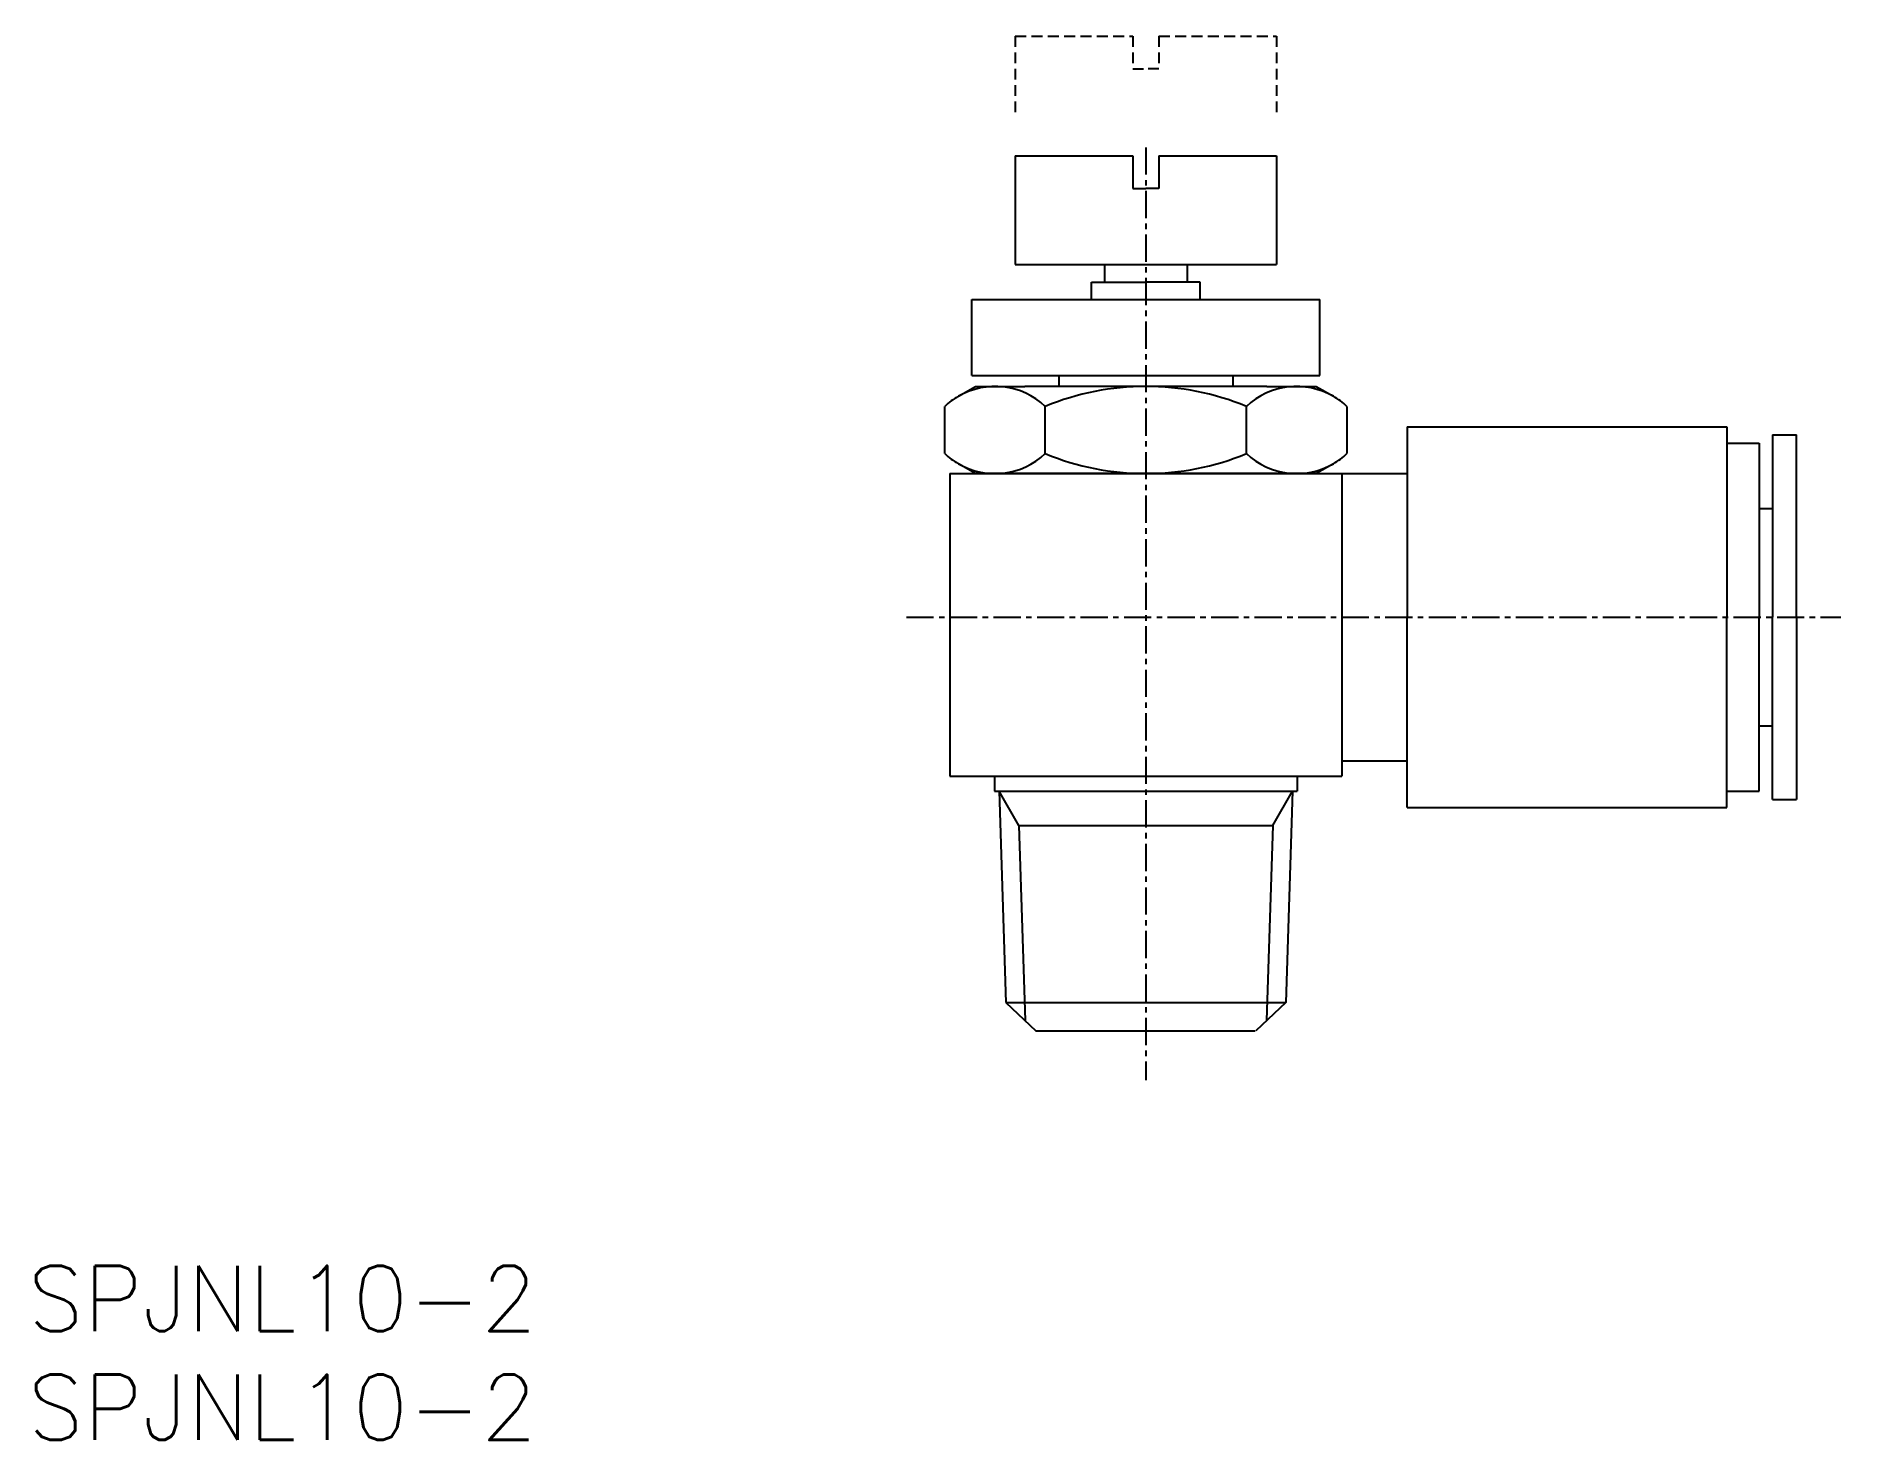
# Model space of a CAD drawing. Extents: x 0.4 to 83.3, y 0 to 64.5.
import ezdxf

# ---------------------------------------------------------------- set-up
doc = ezdxf.new("R2010")
doc.units = 0
doc.linetypes.add('CENTER', pattern=[2, 1.25, -0.25, 0.25, -0.25])
doc.linetypes.add('DASHED', pattern=[0.75, 0.5, -0.25])
doc.layers.get('0').update_dxf_attribs({"linetype": 'CONTINUOUS'})
doc.layers.add('CENTER', color=1, linetype='CENTER')
doc.styles.get("Standard").update_dxf_attribs({"font": 'txt.shx'})

# ---------------------------------------------------------------- blocks, each defined once
blk = doc.blocks.new('*U6')
at = {"color": 7, "linetype": 'CONTINUOUS'}
blk.add_text('SPJNL10-2', height=3, dxfattribs=at).set_placement((0, 0))
blk = doc.blocks.new('*U7')
at = {"color": 7, "linetype": 'CONTINUOUS'}
blk.add_text('SPJNL10-2', height=3, dxfattribs=at).set_placement((0, 5))

msp = doc.modelspace()

# ---------------------------------------------------------------- linework, layer by layer
at = {"color": 3, "linetype": 'DASHED'}
for p, q in [((45.375, 64.503), (45.375, 60.753)), ((45.375, 64.503), (50.775, 64.503)), ((50.775, 64.503), (50.775, 63.003)), ((51.975, 64.503), (57.375, 64.503)), ((51.975, 64.503), (51.975, 63.003)), ((57.375, 64.503), (57.375, 60.753)), ((50.775, 63.003), (51.375, 63.003)), ((51.975, 63.003), (51.375, 63.003))]:
    msp.add_line(p, q, dxfattribs=at)
at = {"color": 7, "linetype": 'CONTINUOUS'}
for p, q in [((45.375, 59.003), (45.375, 54.003)), ((45.375, 59.003), (50.775, 59.003)), ((50.775, 59.003), (50.775, 57.503)), ((51.975, 59.003), (57.375, 59.003)), ((51.975, 59.003), (51.975, 57.503)), ((57.375, 59.003), (57.375, 54.003)), ((50.775, 57.503), (51.375, 57.503)), ((51.975, 57.503), (51.375, 57.503)), ((45.375, 54.003), (57.375, 54.003)), ((49.475, 54.003), (49.475, 53.203)), ((53.275, 54.003), (53.275, 53.203)), ((48.875, 53.203), (51.375, 53.203)), ((48.875, 52.403), (48.875, 53.203)), ((53.875, 53.203), (51.375, 53.203)), ((53.875, 52.403), (53.875, 53.203)), ((43.375, 52.403), (59.375, 52.403)), ((43.375, 48.903), (43.375, 52.403)), ((59.375, 48.903), (59.375, 52.403)), ((42.76, 47.951), (43.543, 48.403)), ((43.375, 48.903), (59.375, 48.903)), ((43.543, 48.403), (45.816, 48.403)), ((56.934, 48.403), (45.816, 48.403)), ((47.375, 48.903), (47.375, 48.403)), ((55.375, 48.903), (55.375, 48.403)), ((56.934, 48.403), (59.207, 48.403)), ((59.207, 48.403), (59.99, 47.951)), ((42.137, 45.317), (42.137, 47.489)), ((46.756, 45.317), (46.756, 47.489)), ((55.994, 45.317), (55.994, 47.489)), ((60.613, 47.489), (60.613, 45.317)), ((63.375, 46.553), (78.075, 46.553)), ((63.375, 46.553), (63.375, 37.803)), ((78.075, 46.553), (78.075, 37.803)), ((78.075, 45.803), (79.549, 45.803)), ((79.549, 45.803), (79.549, 37.803)), ((80.175, 46.178), (81.275, 46.178)), ((80.175, 46.178), (80.175, 37.803)), ((81.275, 37.803), (81.275, 46.178)), ((43.543, 44.403), (42.76, 44.855)), ((59.99, 44.855), (59.207, 44.403)), ((42.375, 44.403), (42.375, 30.503)), ((42.375, 44.403), (60.375, 44.403)), ((45.607, 44.403), (43.543, 44.403)), ((57.143, 44.403), (45.607, 44.403)), ((59.207, 44.403), (57.143, 44.403)), ((60.375, 44.403), (63.375, 44.403)), ((60.375, 44.403), (60.375, 30.503)), ((79.549, 42.803), (80.175, 42.803)), ((63.375, 29.053), (63.375, 37.803)), ((78.075, 29.053), (78.075, 37.803)), ((79.549, 29.803), (79.549, 37.803)), ((80.175, 29.428), (80.175, 37.803)), ((81.275, 37.803), (81.275, 29.428)), ((79.549, 32.803), (80.175, 32.803)), ((60.375, 31.203), (63.375, 31.203)), ((42.375, 30.503), (60.375, 30.503)), ((44.425, 30.503), (44.425, 29.803)), ((58.325, 30.503), (58.325, 29.803)), ((44.425, 29.803), (58.325, 29.803)), ((45.546, 28.236), (44.641, 29.803)), ((44.641, 29.803), (44.944, 20.103)), ((57.205, 28.236), (58.11, 29.803)), ((58.11, 29.803), (57.806, 20.103)), ((63.375, 29.053), (78.075, 29.053)), ((78.075, 29.803), (79.549, 29.803)), ((80.175, 29.428), (81.275, 29.428)), ((45.546, 28.236), (57.205, 28.236)), ((45.546, 28.236), (45.826, 19.274)), ((57.205, 28.236), (56.924, 19.274)), ((44.944, 20.103), (46.327, 18.803)), ((44.944, 20.103), (57.806, 20.103)), ((57.806, 20.103), (56.423, 18.803)), ((46.327, 18.803), (56.396, 18.803))]:
    msp.add_line(p, q, dxfattribs=at)
for centre, radius, start, end in [((44.447, 45.029), 3.374, 46.80304, 120), ((51.375, 36.279), 12.124, 67.60625, 112.39375), ((58.303, 45.029), 3.374, 60, 133.19696), ((44.447, 45.029), 3.374, 120, 133.19696), ((58.303, 45.029), 3.374, 46.80304, 60), ((44.447, 47.777), 3.374, 226.80304, 240), ((44.447, 47.777), 3.374, 240, 313.19696), ((51.375, 56.527), 12.124, 247.60625, 292.39375), ((58.303, 47.777), 3.374, 226.80304, 300), ((58.303, 47.777), 3.374, 300, 313.19696)]:
    msp.add_arc(centre, radius, start, end, dxfattribs=at)
at = {"layer": 'CENTER', "color": 1, "linetype": 'CENTER'}
for p, q in [((51.375, 59.388), (51.375, 16.531)), ((40.375, 37.803), (83.311, 37.803))]:
    msp.add_line(p, q, dxfattribs=at)

# ---------------------------------------------------------------- block references
at = {"color": 7, "linetype": 'CONTINUOUS'}
for name in ['*U7', '*U6']:
    msp.add_blockref(name, (0, 0), dxfattribs=at)

doc.saveas('drawing.dxf')
